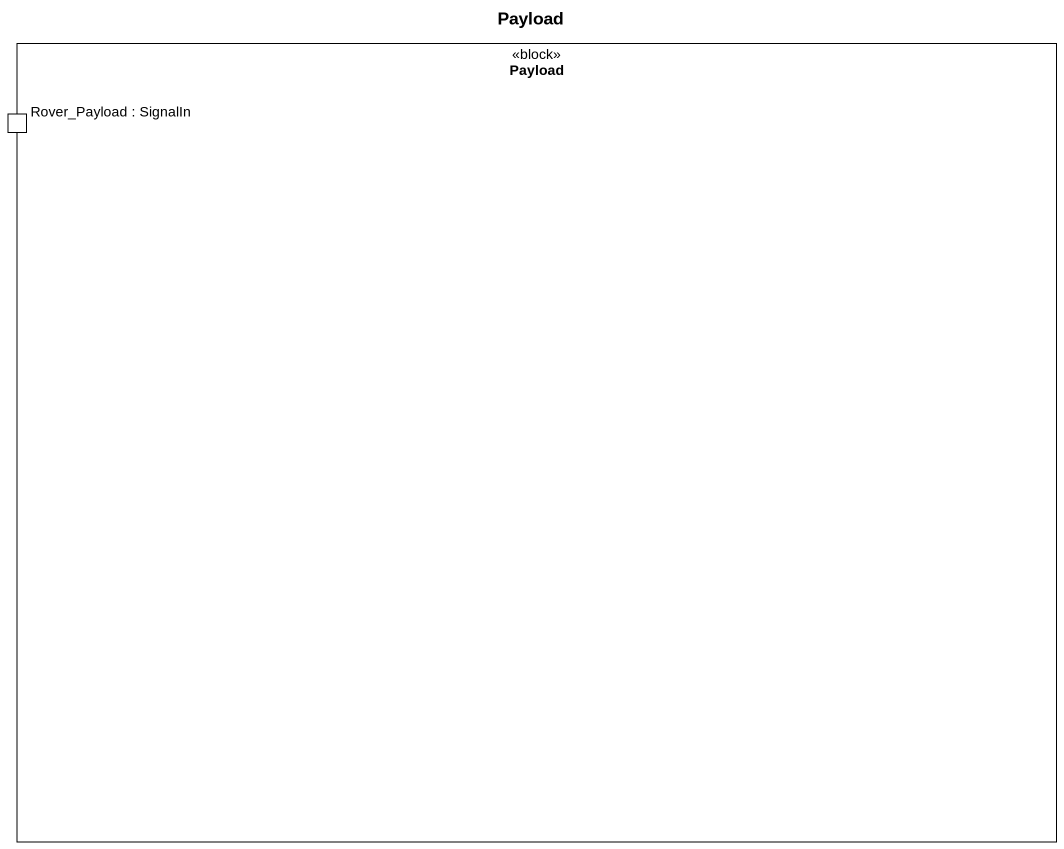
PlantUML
@startuml
title Payload
rectangle Payload <<block>> {
  port "Rover_Payload : SignalIn" as Rover_Payload_SignalIn
}
@enduml
